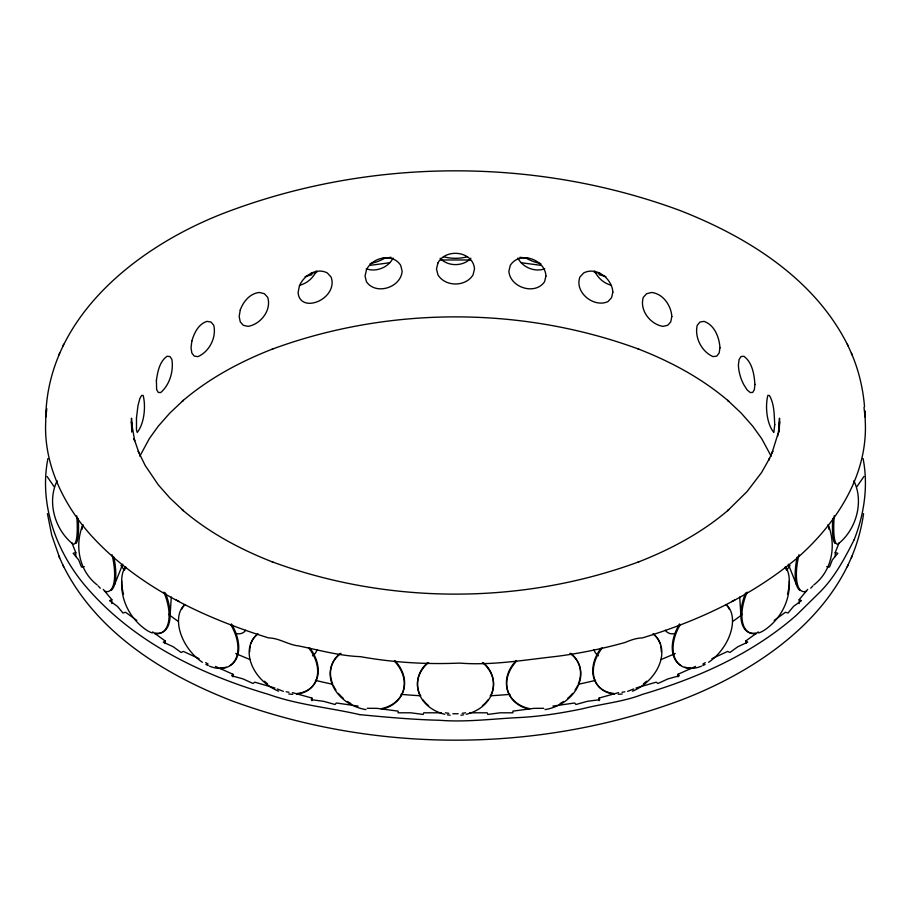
<?xml version="1.0" encoding="UTF-8"?>
<svg xmlns="http://www.w3.org/2000/svg" width="911" height="911" viewBox="0 0 911 911"><rect width="100%" height="100%" fill="white"/><g stroke="black" fill="none" stroke-linecap="round" stroke-linejoin="round"><path stroke-width="1.37" d="M779.292 432.03L779.509 418.183L779.053 431.415L779.611 421.668L778.859 429.013M848.221 346.191C815.117 278.812 747.191 236.655 679.355 210.27C536.59 157.683 374.41 157.683 231.645 210.27C141.399 243.009 45.06 316.242 45.732 421.451C43.534 463.528 63.018 503.646 90.212 534.45C137.208 586.536 202.538 617.396 268.631 637.916C279.244 638.076 288.127 644.829 298.614 645.922C319.044 650.067 339.507 655.886 360.38 656.66C392.835 662.479 426.542 664.574 459.497 663.083C491.701 665.679 524.041 659.985 555.801 656.478C579.02 653.551 602.342 648.826 624.889 642.528C630.503 640.217 636.231 638.03 642.369 637.916C697.963 621.086 751.586 595.976 796.328 558.785L796.373 558.75C835.808 524.44 867.989 475.758 865.268 421.451L864.915 410.85L865.154 417.147M45.846 417.147L46.085 410.85M170.129 614.971L171.302 597.047M789.302 581.104C790.224 600.258 781.137 618.216 765.593 629.319A38.023 19.359 -65.3 0 1 758.692 632.963M46.256 413.981L46.791 408.675M47.919 458.575C38.433 506.493 57.94 556.302 90.212 591.455C137.026 643.633 202.265 674.914 268.631 694.41C297.76 704.852 329.577 707.665 359.754 714.634M777.607 436.323L779.349 426.12M863.571 513.633C850.373 608.172 762.405 669.334 679.355 700.73C536.59 753.317 374.41 753.317 231.645 700.73C163.809 674.345 95.883 632.188 62.779 564.809M778.096 433.454L772.004 452.972L772.801 451.207L768.77 460.112L769.556 458.358L761.642 472.433L747.145 491.473L727.65 510.672L728.675 509.796C702.017 532.673 670.655 549.458 638.03 562.133L638.862 561.814C521.923 604.893 389.077 604.893 272.138 561.814L272.97 562.133C240.345 549.458 208.983 532.673 182.325 509.796L183.35 510.672L169.913 498.021L158.252 484.8L145.156 465.441L138.199 451.207L138.996 452.972L134.008 438.498L134.657 440.742L131.389 421.668L131.947 431.415L131.491 418.183L131.708 432.03M292.42 692.633L311.915 698.054L311.266 699.694L323.633 701.322L335.066 704.499L336.318 702.985L358.103 706.093M835.239 556.519L835.239 552.556L839.088 542.808M114.558 584.68L122.712 564.182M139.827 456.217L149.358 438.567L158.252 426.2L169.913 412.979L183.35 400.328L182.325 401.204C208.983 378.327 240.345 361.542 272.97 348.867L272.138 349.186C389.077 306.107 521.923 306.107 638.862 349.186L638.03 348.867C670.655 361.542 702.017 378.327 728.675 401.204L727.65 400.328L741.087 412.979L752.748 426.2L761.642 438.567L771.173 456.217M58.737 355.142L59.636 353.161M62.779 346.191L63.668 344.233M847.332 566.767L848.221 564.809M851.364 557.839L852.263 555.858M854.142 539.756C864.254 514.157 868.434 485.802 863.081 458.586M57.142 480.837C46.973 501.449 54.558 528.87 72.06 543.32A38.023 6.912 82.5 0 0 76.752 515.763M854.131 539.767C844.918 558.079 834.806 576.993 820.378 591.638L796.328 615.289C752.577 653.745 697.906 678 642.369 694.41C623.249 701.925 602.148 703.645 582.186 708.86C561.313 713.097 540.861 716.433 519.634 717.526C492.851 718.79 466.011 722.423 439.409 720.259C412.82 719.633 386.093 717.139 359.799 714.645M863.913 476.487L856.989 486.565M215.451 666.431L232.909 674.242L231.656 675.746L243.089 678.923L253.007 683.489L254.807 682.18L274.94 688.01M799.198 603.572L799.198 599.62L807.738 589.383M813.808 584.919C832.016 571.026 836.617 545.313 828.088 524.702A38.023 13.471 -74.5 0 1 829.021 529.405M152.706 631.915L165.073 640.866L163.274 642.175L173.192 646.742L181.095 652.47L183.362 651.422L199.076 658.653M745.927 643.508L745.927 640.866L758.294 631.915M774.191 620.402L785.441 612.26L788.049 612.989L793.549 606.384L801.464 600.656L799.198 599.62M636.06 688.01L656.193 682.18L657.993 683.489L667.911 678.923L679.344 675.746L678.091 674.242L695.548 666.431M702.859 664.073L705.296 662.616M552.897 706.093L574.682 702.985L575.934 704.499L587.367 701.322L599.734 699.694L599.085 698.054L618.58 692.633M103.262 589.383L111.802 599.62L109.536 600.656L117.451 606.384L122.951 612.989L125.559 612.26L136.809 620.402M711.924 658.653L727.638 651.422L729.905 652.47L737.808 646.742L747.726 642.175L745.927 640.866M627.633 691.358L633.657 688.967M465.544 712.801L462.173 713.324M305.117 276.614L311.915 274.723L311.266 273.084L316.766 272.366M71.912 542.808L75.761 552.556L73.153 553.284L78.653 559.878L81.478 567.018L84.302 566.653M622.019 692.258L624.832 691.802M382.643 258.405L391.081 257.289M370.025 265.352L389.692 262.755M458.176 713.757L452.824 713.757M543.787 708.303L533.983 708.348L512.893 711.127L512.893 712.801L500.196 712.801L487.829 714.429L487.191 712.801L469.609 712.801M440.708 259.977L470.292 259.977M441.391 712.801L423.809 712.801L423.171 714.429L410.804 712.801L398.107 712.801L398.107 711.127L377.017 708.348L367.213 708.303M448.827 713.324L445.456 712.801M519.919 257.289L528.357 258.405M521.308 262.755L540.975 265.352M594.234 272.366L599.734 273.084L599.085 274.723L605.883 276.614M826.698 566.653L829.522 567.018L832.347 559.878L837.847 553.284L835.239 552.556M286.168 691.802L288.981 692.258M277.343 688.967L283.367 691.358M205.704 662.616L208.141 664.073M97.192 584.919C78.984 571.026 74.383 545.313 82.912 524.702A38.023 13.471 74.5 0 0 81.979 529.405M54.011 486.565L47.087 476.487M853.858 480.837C864.027 501.449 856.442 528.87 838.94 543.32A38.023 6.912 -82.5 0 1 834.248 515.763M851.364 353.161C858.697 370.082 863.002 388.268 864.516 406.636M47.429 513.633L51.756 535.212L59.636 557.839M847.332 344.233L852.263 355.142M58.737 555.858L63.668 566.767M788.288 564.182L796.442 584.68M863.992 407.411L864.744 413.981M121.698 581.104C120.776 600.258 129.863 618.216 145.407 629.319A38.023 19.359 65.3 0 0 152.308 632.963M739.698 597.047L740.871 614.971M678.091 674.242L678.091 676.873M599.085 698.054L599.085 700.696M311.915 698.054L311.915 700.696M232.909 674.242L232.909 676.873M165.073 640.866L165.073 643.508M111.802 599.62L111.802 603.572M75.761 552.556L75.761 556.519M123.509 594.291A38.023 19.359 65.3 0 1 125.695 566.756M163.855 592.127A38.023 19.359 65.3 0 1 154.483 633.521M124.522 570.07A38.023 19.359 65.3 0 1 125.877 567.439M165.392 592.913A38.023 19.359 65.3 0 1 155.485 633.054M100.301 588.199A38.023 13.471 74.5 0 1 98.16 585.898M112.03 554.719A38.023 13.471 74.5 0 1 104.469 591.102M113.807 557.042A38.023 13.471 74.5 0 1 110.983 590.465M78.221 518.427A38.023 6.912 82.5 0 1 76.068 543.377M385.262 257.904A38.023 30.268 -21.6 0 1 370.139 263.609M467.537 256.708A38.023 31.042 0 0 1 443.463 256.708M540.861 263.609A38.023 30.268 21.6 0 1 525.738 257.904M834.932 543.377A38.023 6.912 -82.5 0 1 832.779 518.427M812.84 585.898A38.023 13.471 -74.5 0 1 810.699 588.199M806.531 591.102A38.023 13.471 -74.5 0 1 798.97 554.719M800.017 590.465A38.023 13.471 -74.5 0 1 797.193 557.042M785.305 566.756A38.023 19.359 -65.3 0 1 787.491 594.291M756.517 633.521A38.023 19.359 -65.3 0 1 747.145 592.127M785.123 567.439A38.023 19.359 -65.3 0 1 786.478 570.07M755.515 633.054A38.023 19.359 -65.3 0 1 745.608 592.913M726.226 604.813A38.023 24.267 -54.1 0 1 729.449 609.425M690.606 667.865A38.023 24.267 -54.1 0 1 684.776 667.182M680.961 665.577A38.023 24.267 -54.1 0 1 679.538 623.933M726.01 604.46A38.023 24.267 -54.1 0 1 708.587 662.308M705.091 664.415A38.023 24.267 -54.1 0 1 702.791 665.577M701.516 666.135A38.023 24.267 -54.1 0 1 692.599 668.389M691.415 668.446A38.023 24.267 -54.1 0 1 680.346 624.513M652.948 633.897A38.023 27.968 -39.8 0 1 659.815 663.367A38.023 27.968 -39.8 0 1 632.439 691.187M622.247 693.966A38.023 27.968 -39.8 0 1 618.262 694.273M614.481 694.136A38.023 27.968 -39.8 0 1 602.456 647.71M653.483 634.067A38.023 27.968 -39.8 0 1 660.111 643.883M660.76 646.377A38.023 27.968 -39.8 0 1 661.284 651.616M646.571 681.2A38.023 27.968 -39.8 0 1 643.417 683.842M613.923 693.465A38.023 27.968 -39.8 0 1 600.998 648.188M569.967 653.346A38.023 30.268 -21.6 0 1 578.246 685.573A38.023 30.268 -21.6 0 1 545.051 709.601M529.576 709.293A38.023 30.268 -21.6 0 1 516.56 661.238M570.776 653.426A38.023 30.268 -21.6 0 1 578.291 684.07M577.711 685.391A38.023 30.268 -21.6 0 1 575.08 690.06M572.563 693.43A38.023 30.268 -21.6 0 1 567.769 698.259M563.499 701.504A38.023 30.268 -21.6 0 1 560.026 703.611M529.28 708.564A38.023 30.268 -21.6 0 1 516.264 660.509M482.386 662.536A38.023 31.042 0 0 1 466.25 714.27M463.585 714.816A38.023 31.042 0 0 1 460.886 715.215M450.114 715.215A38.023 31.042 0 0 1 447.415 714.816M444.75 714.27A38.023 31.042 0 0 1 428.614 662.536M487.932 699.944A38.023 31.042 0 0 1 482.386 705.695M428.614 705.695A38.023 31.042 0 0 1 423.068 699.944M420.37 695.617A38.023 31.042 0 0 1 427.601 662.65M483.399 662.65A38.023 31.042 0 0 1 490.63 695.617M394.44 661.238A38.023 30.268 21.6 0 1 381.424 709.293M365.949 709.601A38.023 30.268 21.6 0 1 332.754 685.573A38.023 30.268 21.6 0 1 341.033 653.346M394.736 660.509A38.023 30.268 21.6 0 1 381.72 708.564M350.974 703.611A38.023 30.268 21.6 0 1 347.501 701.504M343.231 698.259A38.023 30.268 21.6 0 1 338.436 693.43M335.92 690.06A38.023 30.268 21.6 0 1 333.289 685.391M332.709 684.07A38.023 30.268 21.6 0 1 340.224 653.426M310.002 648.188A38.023 27.968 39.8 0 1 297.077 693.465M267.583 683.842A38.023 27.968 39.8 0 1 264.429 681.2M249.716 651.616A38.023 27.968 39.8 0 1 250.24 646.377M250.889 643.883A38.023 27.968 39.8 0 1 257.517 634.067M308.544 647.71A38.023 27.968 39.8 0 1 296.519 694.136M292.738 694.273A38.023 27.968 39.8 0 1 288.753 693.966M278.561 691.187A38.023 27.968 39.8 0 1 251.185 663.367A38.023 27.968 39.8 0 1 258.052 633.897M230.654 624.513A38.023 24.267 54.1 0 1 219.585 668.446M218.401 668.389A38.023 24.267 54.1 0 1 209.484 666.135M208.209 665.577A38.023 24.267 54.1 0 1 205.909 664.415M202.413 662.308A38.023 24.267 54.1 0 1 184.99 604.46M226.224 667.182A38.023 24.267 54.1 0 1 220.394 667.865M181.551 609.425A38.023 24.267 54.1 0 1 184.774 604.813M231.462 623.933A38.023 24.267 54.1 0 1 230.039 665.577M245.708 630.218A19.006 12.139 54.1 0 1 236.074 633.566M317.028 649.725A19.006 13.984 39.8 0 1 312.496 655.806M598.504 655.806A19.006 13.984 -39.8 0 1 593.972 649.725M674.926 633.566A19.006 12.139 -54.1 0 1 665.292 630.218M735.018 599.711A19.006 9.679 -65.3 0 1 731.567 601.545M610.621 285.052A19.006 13.984 39.8 0 1 594.792 271.068M544.732 268.779A19.006 15.134 21.6 0 1 517.926 257.95M470.873 258.223A19.006 15.521 0 0 1 440.127 258.223M393.074 257.95A19.006 15.134 -21.6 0 1 366.268 268.779M316.208 271.068A19.006 13.984 -39.8 0 1 300.379 285.052M179.433 601.545A19.006 9.679 65.3 0 1 175.982 599.711M790.053 565.435A359.777 207.719 0 0 1 786.91 569.865M742.431 614.333A359.777 207.719 0 0 1 733.309 621.017M675.256 653.483A359.777 207.719 0 0 1 660.6 659.678M595.589 680.346A359.777 207.719 0 0 1 578.599 684.207M510.012 694.341A359.777 207.719 0 0 1 490.186 695.776M420.814 695.776A359.777 207.719 0 0 1 400.988 694.341M332.401 684.207A359.777 207.719 0 0 1 315.411 680.346M250.4 659.678A359.777 207.719 0 0 1 235.744 653.483M177.691 621.017A359.777 207.719 0 0 1 168.569 614.333M124.09 569.865A359.777 207.719 0 0 1 120.947 565.435M136.479 417.921L136.479 429.798L137.197 432.486C144.223 423.74 146.011 406.67 143.164 395.408L141.592 395.488L139.895 398.392L137.96 405.68L136.479 417.921M774.76 424.697L773.815 432.463C766.766 423.82 765.001 406.636 767.836 395.408L769.408 395.488C774.521 404.177 774.088 414.938 774.76 424.685M156.396 380.456L156.635 389.601L158.275 392.447L160.735 392.55C169.765 384.681 173.705 371.153 171.894 359.458L169.947 356.52L167.02 356.292C159.448 361.644 157.626 371.882 156.396 380.456M754.912 384.442L754.365 389.601L752.725 392.447L750.265 392.55L747.157 389.931L743.98 384.977A19.006 7.299 72.8 0 1 738.411 364.662L739.106 359.458L741.053 356.52L743.98 356.292C752.44 362.737 754.194 374.421 754.912 384.431M191.845 341.135L191.025 347.763L191.845 353.012L194.225 356.11L197.949 356.634C209.348 351.692 216.659 337.366 213.755 325.284L210.999 322.027L207.002 321.378C198.427 324.043 194.123 333.073 191.845 341.135M719.975 347.774L719.155 353.012L717.424 355.279L716.775 356.11L713.051 356.634C701.652 351.692 694.341 337.366 697.245 325.284L700.001 322.027L703.998 321.378C714.634 324.999 719.257 337.434 719.975 347.763M240.253 309.991L239.172 316.493L240.253 321.868L243.328 325.318L248.031 326.377C260.717 324.293 271.763 310.161 267.697 297.339L264.338 293.684L259.407 292.465C250.013 293.365 243.26 301.609 240.253 309.991M299.434 285.826L298.159 292.169A19.006 13.665 -42.7 0 0 308.499 303.295C321.606 303.841 336.182 290.507 331.069 277.012L327.288 272.924C316.527 267.253 303.67 275.521 299.434 285.826M671.828 316.493L670.747 321.868L667.672 325.318L662.969 326.377C650.249 324.316 639.294 310.116 643.303 297.339L646.662 293.684L651.593 292.465C663.174 293.786 671.1 305.504 671.828 316.493M366.45 269.872L365.06 276.056L366.45 281.75C375.936 295.631 401.011 287.5 402.127 271.182L400.703 265.374C392.607 252.552 372.28 257.289 366.45 269.872M612.841 292.169L611.566 297.703L607.933 301.609C593.778 308.112 574.158 292.203 579.931 277.012L583.712 272.924C596.546 266.342 612.203 278.732 612.841 292.169M437.94 262.949L436.494 268.95L437.94 274.837C445.251 287.033 465.749 287.033 473.06 274.837L474.506 268.961C473.219 250.969 445.695 247.883 437.94 262.949M545.94 276.067L544.55 281.75C535.064 295.631 509.989 287.5 508.873 271.182L510.297 265.374C519.657 250.491 545.222 259.339 545.94 276.056"/></g></svg>
